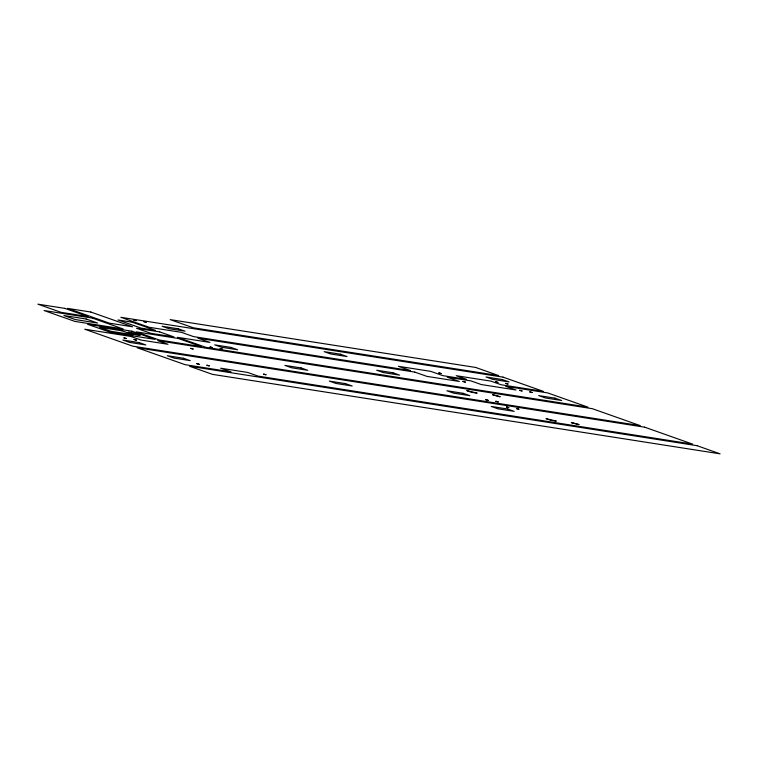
<?xml version="1.0" encoding="UTF-8"?>
<svg xmlns="http://www.w3.org/2000/svg" width="758" height="758" viewBox="0 0 758 758"><rect width="100%" height="100%" fill="white"/><g stroke="black" fill="none" stroke-linecap="round" stroke-linejoin="round"><path stroke-width="1.14" d="M571.371 422.604L578.904 424.565L571.371 422.604M133.73 320.009L136.089 320.643L133.73 320.009M143.802 321.591L146.161 322.216L143.802 321.591M123.961 337.916L126.321 338.542L123.961 337.916M134.033 339.489L136.393 340.124L134.033 339.489M190.751 348.377L193.11 349.002L190.751 348.377M210.099 347.003L212.458 347.628L210.099 347.003M220.171 348.576L222.53 349.211L220.171 348.576M196.843 363.669L199.202 364.304L196.843 363.669M206.915 365.252L209.274 365.877L206.915 365.252M263.642 374.13L265.992 374.755L263.642 374.13M438.873 372.927L441.232 373.561L438.873 372.927M462.977 381.445L465.336 382.079L462.977 381.445M466.947 390.673L471.599 392.322L477.133 393.099L466.947 390.673M495.571 381.805L497.921 382.439L495.571 381.805M505.643 383.387L508.002 384.012L505.643 383.387M485.802 399.703L488.152 400.338L485.802 399.703M495.874 401.285L498.233 401.92L495.874 401.285M519.675 390.323L522.035 390.957L519.675 390.323M529.757 391.905L532.107 392.53L529.757 391.905M506.42 406.999L508.779 407.624L506.42 406.999M516.501 408.571L518.851 409.206L516.501 408.571M546.167 418.672L550.81 420.311L556.344 421.097L546.167 418.672M492.634 394.719L500.034 396.747L492.634 394.719M475.598 367.44L170.18 319.62L193.262 327.778L498.679 375.589L475.598 367.44M90.818 312.031L67.614 308.392L109.398 323.164L132.603 326.793L90.818 312.031M64.894 308.383L37.9 304.157L60.981 312.315L87.975 316.541L64.894 308.383M503.037 377.133L120.844 317.299L149.042 327.257L181.437 332.336L193.517 336.599L410.476 370.567L398.395 366.304L430.79 371.373L442.871 375.646L466.54 379.351L456.183 375.684L490.947 381.132L501.294 384.789L543.315 391.365L503.037 377.133M178.329 328.82L162.136 326.281L168.844 328.65L185.047 331.189L178.329 328.82M340.314 354.175L324.121 351.646L330.829 354.014L347.031 356.554L340.314 354.175M502.346 379.55L486.067 377.001L492.785 379.37L509.054 381.918L502.346 379.55M132.271 322.197L117.983 319.961L141.064 328.119L155.352 330.355L132.271 322.197M92.343 318.085L44.078 310.534L74.881 321.411L123.137 328.972L92.343 318.085M86.185 319.023L63.909 315.536L75.326 319.563L97.593 323.05L86.185 319.023M159.72 331.9L136.506 328.261L150.719 333.283L173.933 336.922L159.72 331.9M414.834 372.112L197.885 338.144L209.966 342.417L177.561 337.338L205.759 347.306L587.943 407.141L547.674 392.909L505.662 386.334L516.009 389.991L481.254 384.543L470.898 380.886L447.239 377.181L459.32 381.454L426.915 376.385L414.834 372.112M131.892 331.199L87.511 324.253L110.592 332.402L154.964 339.357L131.892 331.199M178.291 338.466L136.279 331.881L159.351 340.039L201.372 346.614L178.291 338.466M230.925 347.401L214.722 344.871L221.44 347.24L237.633 349.779L230.925 347.401M392.909 372.765L376.707 370.226L383.425 372.604L399.618 375.134L392.909 372.765M554.932 398.13L538.663 395.581L545.372 397.959L561.65 400.499L554.932 398.13M121.877 330.772L99.601 327.285L111.009 331.312L133.285 334.799L121.877 330.772M130.641 336.4L84.744 329.218L132.745 346.179L640.302 425.645L592.311 408.685L157.645 340.626L167.992 344.284L140.997 340.058L130.641 336.4M139.14 342.578L122.862 340.029L129.58 342.398L145.849 344.947L139.14 342.578M301.087 367.933L284.885 365.394L291.603 367.772L307.795 370.302L301.087 367.933M463.072 393.298L446.879 390.758L453.587 393.127L469.789 395.667L463.072 393.298M644.67 427.18L137.103 347.723L185.094 364.674L230.991 371.865L220.644 368.208L247.639 372.434L257.995 376.091L692.66 444.141L644.67 427.18M183.531 358.269L167.262 355.72L173.98 358.089L190.249 360.637L183.531 358.269M345.487 383.624L329.285 381.084L336.002 383.463L352.195 385.993L345.487 383.624M507.472 408.979L491.279 406.449L497.987 408.818L514.189 411.357L507.472 408.979M697.019 445.685L189.462 366.218L212.543 374.376L720.1 453.843L697.019 445.685M129.836 333.141A6.348 0.587 14.4 0 0 140.126 335.491A6.348 0.587 14.4 0 0 132.622 332.838A6.348 0.587 14.4 0 0 129.836 333.141"/></g></svg>
